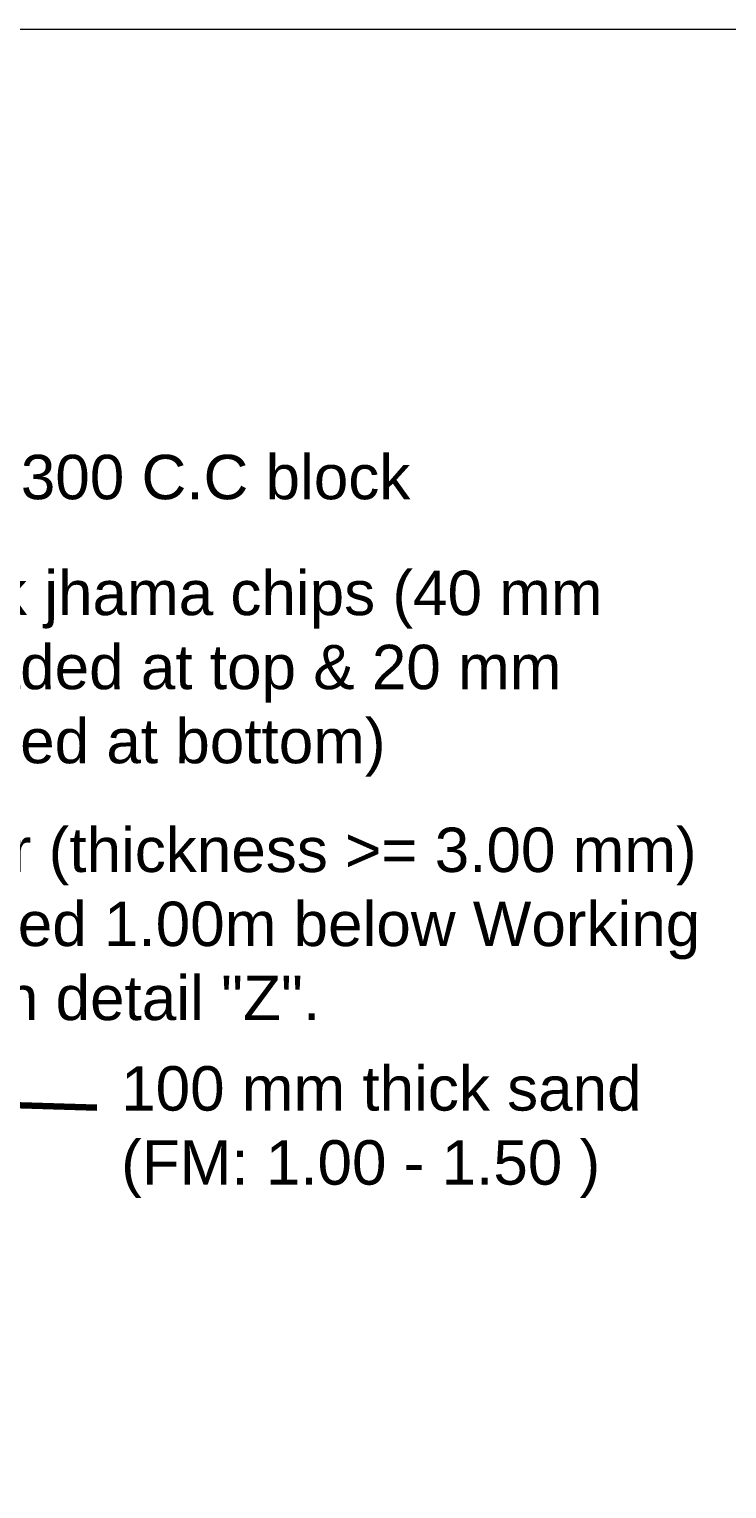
# Model space of a CAD drawing. Header units: inches. Extents: x -885 to 26362, y -28010 to 990.
# Drawn here: x 4463.78 to 4479.14, y -14509.26 to -14477.14 of the extents above; entities that cross this region are included whole.
import ezdxf

# ---------------------------------------------------------------- set-up
doc = ezdxf.new("R2010")
doc.units = ezdxf.units.IN
doc.header["$MEASUREMENT"] = 0
doc.layers.add('LINE', color=7, linetype='Continuous')
doc.layers.add('Long Section Labels', color=7, linetype='Continuous', lineweight=9)
doc.styles.get("Standard").update_dxf_attribs({"font": 'arial.ttf'})
doc.dimstyles.get("Standard").update_dxf_attribs({"dimtxt": 0.18, "dimasz": 0.18, "dimexe": 0.18, "dimexo": 0.0625, "dimgap": 0.09, "dimtad": 0, "dimtih": 1, "dimtoh": 1, "dimdec": 4, "dimzin": 0, "dimdsep": 46, "dimtxsty": 'Standard', "dimcen": 0.09, "dimadec": 0, "dimazin": 0, "dimtfac": 1, "dimtdec": 4, "dimtofl": 0, "dimtmove": 0, "dimatfit": 3, "dimfxl": 1, "dimtolj": 1, "dimtzin": 0, "dimarcsym": 0})

msp = doc.modelspace()

# ---------------------------------------------------------------- linework, layer by layer
at = {"layer": 'Long Section Labels'}
msp.add_lwpolyline([(4365.755961, -14477.1387), (4504.644849, -14477.1387), (4504.644849, -14575.347033), (4365.755961, -14575.347033)], close=True, dxfattribs=at)

# ---------------------------------------------------------------- texts
at = {"layer": 'LINE', "color": 0, "linetype": 'ByBlock', "lineweight": 20, "ltscale": 0.5, "char_height": 0.9775, "attachment_point": 1}
for s, insert in [('1- layer 450x450x300 C.C block', (4452.742981, -14486.505998)), ('100 mm thick pick jhama chips (40 mm\\Pto 20 mm well graded at top & 20 mm \\Pto 5 mm well graded at bottom) ', (4452.80736, -14489.056871)), ('Geo textile filter (thickness >= 3.00 mm)\\Pshall be extended 1.00m below Working \\PWL as shown in detail "Z".', (4454.345144, -14494.710158)), ('100 mm thick sand \\P(FM: 1.00 - 1.50 )', (4465.805911, -14499.960633))]:
    msp.add_mtext(s, dxfattribs=dict(at, insert=insert))

# ---------------------------------------------------------------- leaders
at = {"layer": 'LINE', "color": 7, "lineweight": 20, "ltscale": 0.5}
msp.add_leader([(4460.111339, -14507.501486), (4463.359924, -14500.808762), (4465.271342, -14500.868765)], dimstyle='Standard', override={"dimtxt": 0.9, "dimasz": 0.7, "dimclrd": 7, "dimclre": 7, "dimclrt": 7, "dimlwd": 65535, "dimlwe": 65535}, dxfattribs=at)

doc.saveas('drawing.dxf')
